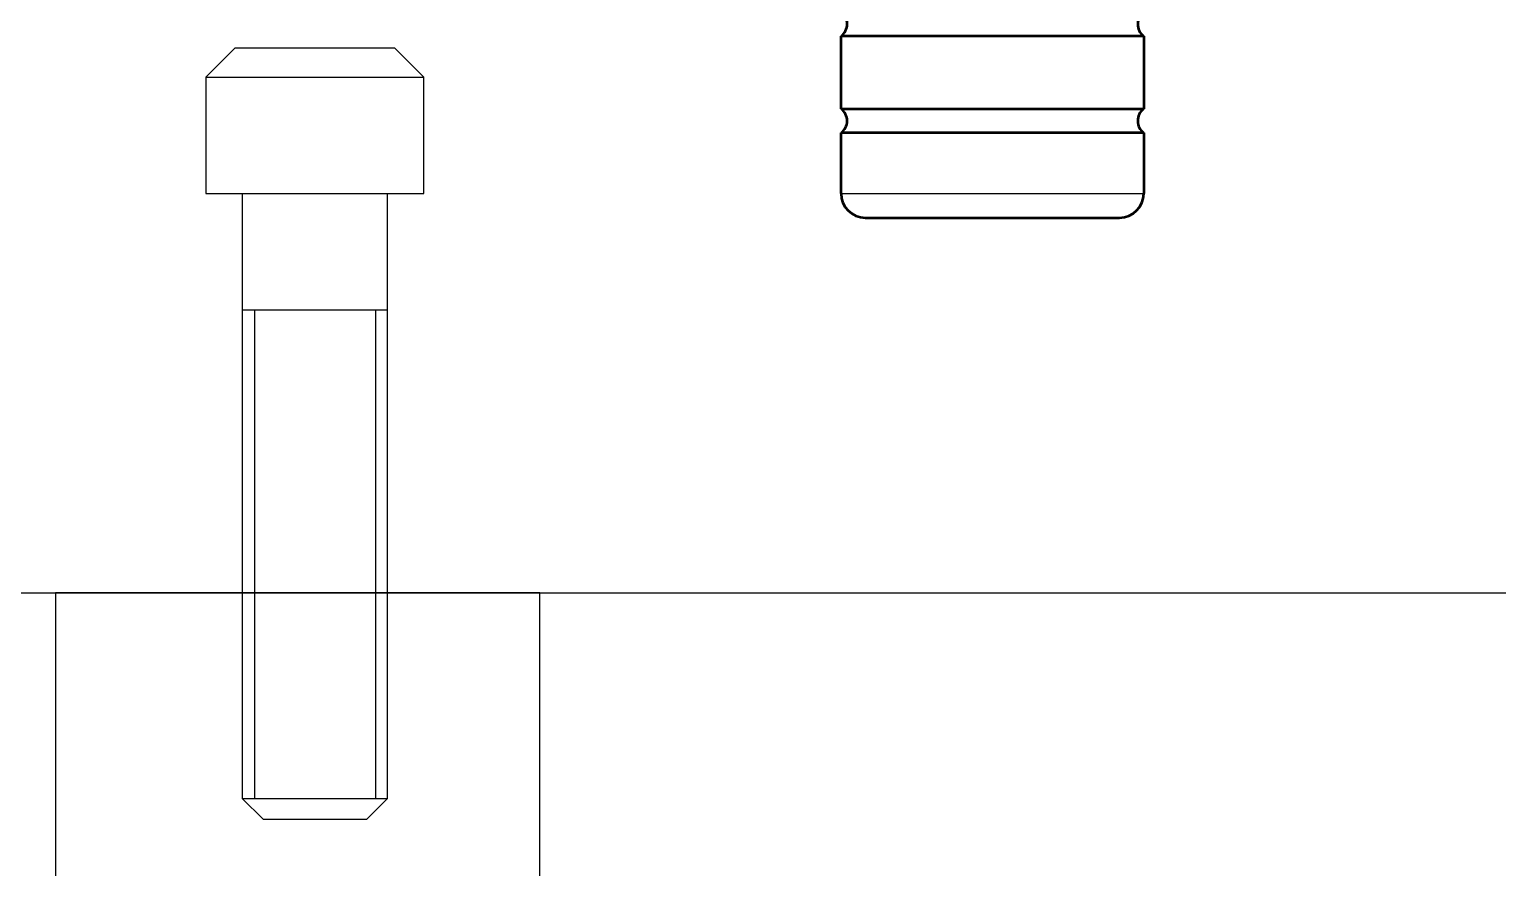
# Model space of a CAD drawing. Header units: millimetres. Extents: x 7017 to 8664, y 4331 to 5546.
# Drawn here: x 7796.6 to 7917.9, y 4479.7 to 4549 of the extents above; entities that cross this region are included whole.
import ezdxf

# ---------------------------------------------------------------- set-up
doc = ezdxf.new("R2010")
doc.units = ezdxf.units.MM
doc.linetypes.add('DASHED2', pattern=[0])
for name, color, linetype in [('B2', 8, 'Continuous'), ('LB', 9, 'Continuous'), ('LP', 8, 'Continuous'), ('msm_DashLine', 8, 'DASHED2')]:
    doc.layers.add(name, color=color, linetype=linetype)
doc.layers.add('msm_OutLine', color=7, linetype='Continuous', lineweight=50)
doc.layers.add('msm_ThinLine', color=7, linetype='Continuous', lineweight=15)

# ---------------------------------------------------------------- blocks, each defined once
blk = doc.blocks.new('A$C214105550')
at = {"layer": 'msm_DashLine'}
for p, q in [((12.00000753632048, 75.99999874459581), (12.00000753632048, 55.99999874459581)), ((20.00000753632048, 55.99999874459581), (20.00000753632048, 75.99999874459581)), ((20.00000753632048, 55.99999874459581), (12.00000753632048, 55.99999874459581)), ((12.00000753632048, 55.99999874459581), (12.60000748003586, 55.499998791498)), ((12.00000753632048, 55.99999874459581), (20.00000753632048, 55.99999874459581)), ((19.40000759260147, 55.499998791498), (20.00000753632048, 55.99999874459581)), ((19.4000075363183, 55.49999874459581), (12.60000753631903, 55.49999874459581)), ((12.60000753631903, 55.49999874459581), (12.60000753631903, 53.99999874459581)), ((12.60000753631903, 55.49999874459581), (19.4000075363183, 55.49999874459581)), ((19.4000075363183, 53.99999874459581), (19.4000075363183, 55.49999874459581)), ((12.60000746479272, 53.99999878589142), (16.00000746944352, 52.03700786796162)), ((19.4000075363183, 53.99999874459581), (12.60000753631903, 53.99999874459581)), ((12.60000753631903, 53.99999874459581), (19.4000075363183, 53.99999874459581)), ((16.00000760319381, 52.03700786796162), (19.4000076078446, 53.99999878589142)), ((28.50000753632048, 32.99999874459581), (3.500007536320481, 32.99999874459581)), ((3.500007536320481, 30.99999874459581), (28.50000753632048, 30.99999874459581)), ((28.50000753632048, 24.99999874459581), (3.500007536320481, 24.99999874459581)), ((3.500007536320481, 22.99999874459581), (28.50000753632048, 22.99999874459581)), ((28.50000753632048, 16.99999874459581), (3.500007536320481, 16.99999874459581)), ((3.500007536320481, 14.99999874459581), (28.50000753632048, 14.99999874459581)), ((28.50000753632048, 8.999998744595814), (3.500007536320481, 8.999998744595814)), ((3.500007536320481, 6.999998744595814), (28.50000753632048, 6.999998744595814)), ((3.500007536320481, 1.999998744595814), (28.50000753632048, 1.999998744595814))]:
    blk.add_line(p, q, dxfattribs=at)
at = {"layer": 'msm_OutLine', "color": 100}
for p, q in [((3.500007536320481, 75.99999874459581), (28.50000753632048, 75.99999874459581)), ((3.500007536320481, 59.99999874459581), (3.500007536320481, 75.99999874459581)), ((28.50000753632048, 75.99999874459581), (28.50000753632048, 59.99999874459581)), ((7.5363204814e-06, 59.99999874459581), (32.00000753632048, 59.99999874459581)), ((7.5363204814e-06, 54.99999874459581), (7.5363204814e-06, 59.99999874459581)), ((32.00000753632048, 59.99999874459581), (32.00000753632048, 54.99999874459581)), ((32.00000753632048, 54.99999874459581), (7.5363204814e-06, 54.99999874459581)), ((3.500007536320481, 32.99999874459581), (3.500007536320481, 54.99999874459581)), ((28.50000753632048, 54.99999874459581), (28.50000753632048, 32.99999874459581)), ((15.36462244835639, 47.79245833674531), (15.36462244835639, 47.98986105601853)), ((15.78050973070276, 48.39999874459591), (15.79444393517406, 48.24672249533933)), ((15.87250323094486, 47.32533408470954), (16.11206963782388, 47.32533408470954)), ((15.8811276215929, 47.70142310213623), (15.99036990313107, 48.09622854067038)), ((16.15327505980895, 48.07802149375266), (16.05265716891881, 47.68513258647044)), ((16.26922520074004, 47.46281496088659), (16.25772601320932, 47.61805399253581)), ((16.48962629506786, 47.82312283683086), (16.48962629506786, 48.01477596232871)), ((16.63528267045331, 48.00710983732006), (16.63528267045331, 47.83270549311101)), ((15.36462244835639, 46.61046792658408), (15.36462244835639, 46.81936983338346)), ((15.51027882374183, 46.79062186455621), (15.51027882374183, 46.63921589541133)), ((16.01241001256494, 46.19074758172655), (15.55627557386106, 46.19074758172655)), ((15.63676988657608, 46.34981967589329), (15.8667536371795, 46.34981967589329)), ((15.8667536371795, 46.34981967589329), (15.8667536371795, 46.71012755184984)), ((15.8667536371795, 46.71012755184984), (16.01241001256494, 46.71012755184984)), ((16.0909877940212, 47.15859586552187), (15.89358507475117, 47.15859586552187)), ((16.01241001256494, 46.71012755184984), (16.01241001256494, 46.19074758172655)), ((16.26922520074004, 46.20991289427411), (16.22897804438253, 46.35748580091467)), ((16.49537588883322, 46.64879855167874), (16.49537588883322, 46.78678880205143)), ((16.63528267045331, 46.83470208342624), (16.63528267045331, 46.6238836453681)), ((15.36462244835639, 45.38350461709615), (15.36462244835639, 45.60582224269228)), ((15.50452922997647, 45.61157183645537), (15.50452922997647, 45.36817236706565)), ((16.16573251296722, 45.91055071224082), (15.83225607458735, 45.91055071224082)), ((15.83992219960783, 45.06919349126747), (16.09865391904168, 45.06919349126747)), ((16.11973576284436, 44.90245527207981), (15.87250323094486, 44.90245527207981)), ((15.87441976219998, 46.07728893142848), (16.18681435677354, 46.07728893142848)), ((16.49537588883322, 45.40841952341862), (16.49537588883322, 45.60390571143353)), ((16.63528267045331, 45.66331818033404), (16.63528267045331, 45.37583849208704)), ((15.3857042921627, 44.62206674946174), (15.3857042921627, 44.78497190614507)), ((15.3857042921627, 44.78497190614507), (16.61420082664699, 44.78497190614507)), ((15.93191569984992, 44.62206674946174), (15.3857042921627, 44.62206674946174)), ((15.3857042921627, 43.90911712259458), (15.84950485588342, 44.21767865464744)), ((15.83992219960783, 44.00494368534373), (15.3857042921627, 43.70596480955828)), ((15.3857042921627, 43.70596480955828), (15.3857042921627, 43.90911712259458)), ((15.93191569984992, 44.39208299885649), (15.93191569984992, 44.62206674946174)), ((16.47812710754079, 44.62206674946174), (16.07182248147001, 44.62206674946174)), ((16.07182248147001, 44.62206674946174), (16.07182248147001, 44.20042987335864)), ((16.47812710754079, 44.14293393570415), (16.47812710754079, 44.62206674946174)), ((16.61420082664699, 44.78497190614507), (16.61420082664699, 44.13143474817844)), ((15.3857042921627, 42.78353831650429), (15.3857042921627, 43.5980640998996)), ((15.53136066754814, 42.78353831650429), (15.3857042921627, 42.78353831650429)), ((15.76709401191692, 43.14959578621892), (15.53136066754814, 43.38916219309885)), ((15.53136066754814, 43.38916219309885), (15.53136066754814, 42.78353831650429)), ((15.60035579272881, 43.527152443462), (15.949164481146, 43.14959578621756)), ((15.70447629739647, 42.7020857381649), (15.71918073054258, 42.54327786020212)), ((15.94724794989088, 42.53369520392698), (15.96641326244207, 42.67551851680037)), ((15.96641326244207, 42.67551851680037), (16.59886857660604, 42.55669357898751)), ((16.45512873247935, 42.43595210991998), (16.1235688253546, 42.50303070384643)), ((16.25005988818884, 43.4140770994145), (16.2653921382298, 43.56931613107372)), ((16.59886857660604, 42.55669357898751), (16.59886857660604, 41.94532010862849)), ((16.61995042041235, 43.32203081688931), (16.61995042041235, 43.04396852292393)), ((15.36462244835639, 42.17147079672304), (15.36462244835639, 42.42061985987948)), ((15.91849998106773, 41.88782417097673), (15.69043276171578, 41.88782417097673)), ((15.69809888673626, 42.04689626514573), (15.87441976219998, 42.04689626514573)), ((15.74792869936573, 41.29621739415779), (16.19831354430426, 41.29621739415779)), ((15.87921109033778, 41.34259745053077), (15.87921109033778, 41.80639801425787)), ((15.87921109033778, 41.80639801425787), (16.03061705948494, 41.80639801425787)), ((16.03061705948494, 41.34259745053077), (15.87921109033778, 41.34259745053077)), ((16.03061705948494, 41.80639801425787), (16.03061705948494, 41.34259745053077)), ((16.45512873247935, 41.94532010862849), (16.45512873247935, 42.43595210991998)), ((16.59886857660604, 41.94532010862849), (16.45512873247935, 41.94532010862849)), ((15.36462244835639, 40.79791926784537), (15.36462244835639, 40.99723851837007)), ((15.36462244835639, 39.91389827935473), (15.36462244835639, 40.1208836548999)), ((15.5198614798428, 40.09182809943923), (15.5198614798428, 39.94352471014963)), ((15.86292057466926, 41.12372958120341), (15.68276663669531, 41.11414692492872)), ((15.68659969920554, 40.6407637049324), (15.86100404341414, 40.6407637049324)), ((15.90125119977165, 40.48552467327318), (15.70576501175674, 40.48552467327318)), ((15.75942788689645, 40.40261374939155), (16.13698454414043, 40.40261374939155)), ((16.15071325555618, 40.24737471790513), (15.75942788689645, 40.24737471790513)), ((16.31330541960415, 40.50468998582437), (16.30180623207343, 40.65417942371687)), ((16.46471138892593, 39.96178087153294), (16.46471138892593, 40.06276987152887)), ((16.61995042041235, 40.98573933084026), (16.61995042041235, 40.75767211149014)), ((16.61995042041235, 40.09213568607402), (16.61995042041235, 39.9368966544157)), ((15.83523122252882, 39.75674271626895), (16.14279418661681, 39.75674271626895)), ((16.12462221557507, 39.60150368478253), (15.8475883246283, 39.60150368478253)), ((3.500007536320481, 32.99999874459581), (28.50000753632048, 32.99999874459581)), ((28.50000753632048, 30.99999874459581), (3.500007536320481, 30.99999874459581)), ((3.500007536320481, 24.99999874459581), (3.500007536320481, 30.99999874459581)), ((28.50000753632048, 30.99999874459581), (28.50000753632048, 24.99999874459581)), ((3.500007536320481, 24.99999874459581), (28.50000753632048, 24.99999874459581)), ((28.50000753632048, 22.99999874459581), (3.500007536320481, 22.99999874459581)), ((3.500007536320481, 16.99999874459581), (3.500007536320481, 22.99999874459581)), ((28.50000753632048, 22.99999874459581), (28.50000753632048, 16.99999874459581)), ((3.500007536320481, 16.99999874459581), (28.50000753632048, 16.99999874459581)), ((28.50000753632048, 14.99999874459581), (3.500007536320481, 14.99999874459581)), ((3.500007536320481, 8.999998744595814), (3.500007536320481, 14.99999874459581)), ((28.50000753632048, 14.99999874459581), (28.50000753632048, 8.999998744595814)), ((3.500007536320481, 8.999998744595814), (28.50000753632048, 8.999998744595814)), ((28.50000753632048, 6.999998744595814), (3.500007536320481, 6.999998744595814)), ((3.500007536320481, 1.999998744595814), (3.500007536320481, 6.999998744595814)), ((28.50000753632048, 6.999998744595814), (28.50000753632048, 1.999998744595814)), ((5.500007536320481, -1.2554041859e-06), (26.50000753632048, -1.2554041859e-06))]:
    blk.add_line(p, q, dxfattribs=at)
for centre, radius, start, end in [((2.750007536320481, 31.99999874459581), 1.25, 306.8698976457554, 53.13010235424457), ((29.25000753632048, 31.99999874459581), 1.25, 126.8698976457554, 233.1301023542447), ((2.750007536320481, 23.99999874459581), 1.25, 306.8698976457554, 53.13010235424457), ((29.25000753632048, 23.99999874459581), 1.25, 126.8698976457554, 233.1301023542447), ((2.750007536320481, 15.99999874459581), 1.25, 306.8698976457554, 53.13010235424457), ((29.25000753632048, 15.99999874459581), 1.25, 126.8698976457554, 233.1301023542447), ((2.750007536320481, 7.999998744595814), 1.25, 306.8698976457554, 53.13010235424457), ((29.25000753632048, 7.999998744595814), 1.25, 126.8698976457554, 233.1301023542447), ((5.500007536320481, 1.999998744595814), 2, 180, 270), ((26.50000753632048, 1.999998744595814), 2, 270, 0)]:
    blk.add_arc(centre, radius, start, end, dxfattribs=at)
for points in [[(16.05265716891881, 47.68513258647044), (16.04324181025368, 47.64880568732451), (16.02884101965901, 47.61329699669614), (16.00957008177647, 47.58009250196528), (15.98649917652438, 47.55063954452271), (15.92408497155702, 47.48822677194175), (15.87729731086438, 47.45548438957303), (15.82290116057629, 47.4329565852413), (15.76667191096567, 47.42303087197206), (15.66122660147812, 47.42303087197206), (15.60498393137823, 47.43296647100169), (15.55058965269563, 47.45550403339257), (15.5038056051344, 47.48825156885687), (15.4292680852559, 47.56280614155003), (15.3965362259878, 47.60957828771643), (15.37400692287702, 47.66396324742755), (15.36407632072223, 47.72019441549992), (15.36407632072223, 47.77679128403543), (15.36412994757484, 47.78068458682674), (15.36423825053134, 47.7845949072439), (15.36440215633047, 47.78852019672058), (15.36462244835639, 47.79245833674531)], [(15.36462244835639, 47.98986105601853), (15.36574721543366, 48.05166845719032), (15.37837381503778, 48.1170585909872), (15.40526455005966, 48.18000684048366), (15.44346341342316, 48.23419735388961), (15.53113484778078, 48.32188404126464), (15.58660888977829, 48.36078896105028), (15.65169401307503, 48.38761360263106), (15.71781041432405, 48.39973070101541), (15.78050973070276, 48.39999874459591)], [(15.36462244835639, 46.81936983338346), (15.37198330902902, 46.89525135581152), (15.39249595946239, 46.97299205008312), (15.42771332951452, 47.04662538073171), (15.47443563655906, 47.11056489942166), (15.57946209358488, 47.21559769987562), (15.64392265160495, 47.26263580212617), (15.71849492707042, 47.29783070459189), (15.7962339136684, 47.31822656664372), (15.87250323094486, 47.32533408470954)], [(15.51027882374183, 47.95728002468695), (15.50801888055139, 47.9432897152592), (15.50634583005012, 47.92930749894731), (15.50525309449949, 47.9153958543161), (15.50472149350753, 47.90161802163129), (15.50472149350753, 47.85563993753658), (15.5077409426849, 47.82218439145208), (15.51420360362317, 47.78840102928007), (15.52407815504921, 47.75528833424733), (15.5371102613135, 47.7234632115651)], [(15.79444393517406, 48.24672249533933), (15.75161258957814, 48.24621987781984), (15.70616882831746, 48.2377100284848), (15.66237047039613, 48.21922225361277), (15.62463964147537, 48.19267296296221), (15.56385251468964, 48.13187826873536), (15.53694902689676, 48.09343557136253), (15.51864687432681, 48.04808899572117), (15.51019842890673, 48.00212187229818), (15.5102730728504, 47.9584307145883), (15.51027434901334, 47.95804737014669), (15.5102762654933, 47.9576638059134), (15.51027882374183, 47.95728002468695)], [(15.5371102613135, 47.7234632115651), (15.54131604682698, 47.70303025695284), (15.5485863940703, 47.68280895311773), (15.55894285811883, 47.66387504336944), (15.57173064293602, 47.64718258107405), (15.60481778464964, 47.61409543936088), (15.6287106836462, 47.59737454181686), (15.65648868418793, 47.58586830075728), (15.68520747463481, 47.58079683350661), (15.73905396791451, 47.58079683350661), (15.76777155285527, 47.5858665808646), (15.79555199487731, 47.59737212153686), (15.81944701640896, 47.61409423183886), (15.84947598387953, 47.64412319931216), (15.85969304302489, 47.65672941182174), (15.86858537935404, 47.67079174603896), (15.87577019875243, 47.68583082489431), (15.8811276215929, 47.70142310213623)], [(15.99036990313107, 48.09622854067084), (15.99825448039337, 48.13300026184652), (16.01157985127429, 48.16931257839906), (16.03035433410332, 48.20330342683292), (16.05341713843882, 48.2333007793809), (16.11350094697264, 48.2933841931108), (16.15715038508279, 48.32393049830034), (16.20789758236424, 48.34494690282099), (16.26035437595783, 48.35420654739619), (16.35872468846355, 48.35420654739619), (16.41119412160333, 48.34493759251109), (16.46193955593117, 48.32391199777567), (16.50558559122146, 48.29336083947874), (16.57512192217473, 48.22380729368433), (16.6056571437075, 48.18017363227136), (16.62667458543001, 48.12943784889012), (16.63593875191509, 48.07697977442876), (16.63593875191509, 48.02369794415063), (16.63587447101963, 48.0195782134706), (16.63574448389772, 48.0154383996537), (16.63554755440055, 48.01128130685265), (16.63528267045331, 48.00710983732006)], [(16.11206963782388, 47.32533408470954), (16.19133924722337, 47.32018035076544), (16.27356365646847, 47.30083302049388), (16.35098728143203, 47.26557684206682), (16.41963326400219, 47.21617798271382), (16.52467146221898, 47.11113340854672), (16.56963572439417, 47.05049328285759), (16.60416544327745, 46.98077508476717), (16.6258323173206, 46.90745459789105), (16.63528267045331, 46.83470208342624)], [(16.48962629506786, 48.01477596232962), (16.48973863561332, 48.01675098788564), (16.48982221243932, 48.01871951237581), (16.48987742934332, 48.02068043670397), (16.48990476577819, 48.02263269814921), (16.48990476577819, 48.05057563125229), (16.48500772522311, 48.07830746710715), (16.47389699574705, 48.1051301738421), (16.45775326254079, 48.12819892064272), (16.42098939197967, 48.16496997798413), (16.39791482415239, 48.18112056747441), (16.37148328443436, 48.19199398881983), (16.34335152842323, 48.19713293606947), (16.29134980439994, 48.19713293606947), (16.26361730874487, 48.19223703039597), (16.23678962423583, 48.18112586726511), (16.21371408203777, 48.16497666822534), (16.18434727611384, 48.13560816641348), (16.17416538999169, 48.12295547346685), (16.1653791416029, 48.10881116038945), (16.15837435600406, 48.09367559277553), (16.15327505980895, 48.07802149375266)], [(16.25772601320932, 47.61805399253581), (16.29325171996243, 47.62092252786533), (16.329874716841, 47.63005495283278), (16.36431055887078, 47.64610645336552), (16.39480606183861, 47.66820067970002), (16.43312857705314, 47.70652884562423), (16.44603162040585, 47.72202102800748), (16.4575943757518, 47.7391297115837), (16.46748978587493, 47.75756725753581), (16.47544049527278, 47.77681125054642), (16.4755109462385, 47.77698220475895), (16.47924064792096, 47.78605565540192), (16.48253865296283, 47.7953054382142), (16.48534329044924, 47.80451261220787), (16.48770564327424, 47.8138023732181), (16.48962629506786, 47.82312283683086)], [(16.63528267045331, 47.83270549311101), (16.6341289718257, 47.77694037921719), (16.62261655832117, 47.71800695352431), (16.59830522218181, 47.66131587894506), (16.56385155049793, 47.61249089520334), (16.48610153219852, 47.53472488151829), (16.43805258235807, 47.50061630884829), (16.38187532722077, 47.47647057765971), (16.32438783361067, 47.46453119127818), (16.26922520074004, 47.46281496088659)], [(15.55627557386106, 46.19074758172655), (15.49864975366654, 46.26142435696329), (15.44814962960663, 46.34139435678799), (15.40847990062684, 46.42800908475056), (15.38051659329722, 46.51933308709295), (15.36462244835639, 46.61046792658408)], [(15.89358507475117, 47.15859586552187), (15.83568190292135, 47.15637416108984), (15.7749523611601, 47.14354056846832), (15.7174024863416, 47.11837816396292), (15.66659255927152, 47.08220760340464), (15.58796463167164, 47.00357525520758), (15.55394708477252, 46.95666722016404), (15.52882196920109, 46.90225263059756), (15.51465464533976, 46.8457837368519), (15.51027882374183, 46.79062186455621)], [(15.51027882374183, 46.63921589541133), (15.51831216404025, 46.5766754733645), (15.5353358378452, 46.51343246963188), (15.56186138761768, 46.45292759710674), (15.59668706349112, 46.3977592895435), (15.63676988657608, 46.34981967589283)], [(16.49537588883322, 46.78678880205143), (16.48940236444469, 46.84215184570667), (16.47394938831349, 46.89864610331779), (16.44851470129652, 46.95132429305568), (16.4139176284516, 46.99852461595765), (16.33276255076998, 47.07968381501269), (16.27913758974319, 47.11761821853906), (16.21655736483444, 47.14437979032118), (16.15228614552689, 47.15715017293405), (16.0909877940212, 47.15859586552187)], [(16.22897804438253, 46.35748580091467), (16.2683198408813, 46.36296499216724), (16.308029756834, 46.37493021307546), (16.34500415104776, 46.39354465719953), (16.37808457330175, 46.41813613658996), (16.43595486116465, 46.47601314337453), (16.4632796862752, 46.51420327769483), (16.48303462341937, 46.55861575547806), (16.49320111746056, 46.60453573736413), (16.49537588883322, 46.64879855167919)], [(16.63528267045331, 46.6238836453681), (16.63263675185954, 46.56068182955732), (16.61844179645777, 46.49449364842667), (16.59076523309704, 46.4316156634718), (16.55143681483241, 46.37647480735723), (16.47060689511636, 46.29563213061829), (16.42650477801362, 46.26241147394558), (16.37612883606562, 46.2362751319979), (16.32272097283203, 46.21879518084597), (16.26922520074004, 46.20991289427411)], [(15.36462244835639, 45.60582224269228), (15.37629452733017, 45.67488404592041), (15.39890568886767, 45.74393883093126), (15.43252433588714, 45.80825646206085), (15.47574411372261, 45.86562394444081), (15.57664132024001, 45.96652726133107), (15.64216529560508, 46.01426533279164), (15.71794269668317, 46.04997550689859), (15.79700976284585, 46.07035452961236), (15.87441976219998, 46.07728893142848)], [(15.87250323094486, 44.90245527207981), (15.79567524310551, 44.9083734378205), (15.7163629028837, 44.92788831168127), (15.64190751461865, 44.96238330419101), (15.57569224280815, 45.01026340847147), (15.47343741191435, 45.11251823936527), (15.42932423692037, 45.17195613612421), (15.39538991966765, 45.24027106986841), (15.37403380839532, 45.31214513608575), (15.36462244835639, 45.38350461709615)], [(15.83225607458735, 45.91055071224037), (15.78340665712676, 45.89467085593196), (15.73619088902706, 45.87287181246802), (15.69261802929395, 45.84565629453527), (15.65255436405641, 45.81367199056604), (15.59060995928667, 45.75172752123763), (15.56454923162164, 45.72062510446813), (15.54105643232833, 45.68637038225279), (15.52095214042129, 45.64977697158747), (15.50452922997647, 45.61157183645491)], [(15.50452922997647, 45.36817236706565), (15.52094354507062, 45.3306448239), (15.54091099955622, 45.29471367129963), (15.56413509103004, 45.26107455476631), (15.58983030197123, 45.23049239546071), (15.65260601190676, 45.16771659231563), (15.69371104455786, 45.13488774210236), (15.73977418478535, 45.10676302324237), (15.78907175314816, 45.08479217910326), (15.83992219960783, 45.06919349126792)], [(16.09865391904168, 45.06919349126747), (16.15961485208391, 45.07177243401111), (16.22344513656935, 45.08548728216329), (16.28417582274051, 45.1122490351695), (16.3372574054556, 45.15013198483166), (16.40232319780262, 45.21519777717731), (16.42347826971309, 45.24059479045945), (16.44243480541991, 45.26864186736702), (16.4586067277487, 45.2987695804859), (16.47161004544978, 45.33021100285805), (16.47168361899094, 45.33038918771535), (16.47797699814328, 45.345655529959), (16.4835248110503, 45.36122806612775), (16.48825113701605, 45.37684922869857), (16.49220077732025, 45.39261116509988), (16.49537588883322, 45.40841952341862)], [(16.63528267045331, 45.37583849208704), (16.62276606398882, 45.30683509441951), (16.59951181290307, 45.23808931319945), (16.56550812179194, 45.17399931127466), (16.52229109662221, 45.11697285989021), (16.42079101015042, 45.01546740817548), (16.35457543275334, 44.96712088367894), (16.27806377837624, 44.93080470510995), (16.19812460669345, 44.90986303467389), (16.11973576284436, 44.90245527207981)], [(16.49537588883322, 45.60390571143353), (16.47987080691018, 45.64476825261954), (16.45994828008406, 45.6840297789613), (16.43574937423182, 45.72108906693347), (16.4086846524151, 45.7538673607628), (16.34557708472857, 45.81697577524301), (16.30612905486123, 45.84838112081025), (16.26187601300262, 45.87515712495542), (16.21452155900624, 45.89596996089858), (16.16573251296722, 45.91055071224082)], [(16.18681435677354, 46.07728893142848), (16.25461916803033, 46.06518380606303), (16.32222542180534, 46.04248273108169), (16.38507385429693, 46.0092006639502), (16.44133750062247, 45.96670279479531), (16.52835818417589, 45.87967587093544), (16.56552084172654, 45.83229442823949), (16.59655750595266, 45.77890222149063), (16.61993996960155, 45.72178637619754), (16.63528267045331, 45.66331818033404)], [(15.94533141863576, 44.15060006072554), (15.93370696411876, 44.12210527117486), (15.91919184947619, 44.09478137548604), (15.90218940448904, 44.06965681047814), (15.88276713222513, 44.04606551048846), (15.85802796158168, 44.02132600448476), (15.85366627175245, 44.01713233344981), (15.84919281058683, 44.0129996706396), (15.84461032412582, 44.00893467587002), (15.83992219960783, 44.00494368534328)], [(15.84950485588342, 44.21767865464744), (15.85253228330839, 44.22023456790066), (15.85548870569619, 44.22284110154988), (15.85837167604768, 44.22549378064969), (15.86117921844925, 44.22818788223549), (15.88822178712144, 44.25523114575708), (15.90962742265401, 44.28563497082496), (15.92401871337643, 44.32165327899202), (15.93145943733543, 44.35754489728743), (15.93191569984992, 44.39208299885649)], [(16.61403351507397, 44.12559557470331), (16.61222019308116, 44.07710139060782), (16.60151330529698, 44.02621919427656), (16.58013043410392, 43.97751455882235), (16.55016953342056, 43.93541796885711), (16.48064700426039, 43.86588041917094), (16.43590884028163, 43.8345652884118), (16.38389334187741, 43.81301378757826), (16.33011089282081, 43.80351310639344), (16.22927750238159, 43.80351310639344), (16.17550705165559, 43.81300494939705), (16.12348987978476, 43.83454772637697), (16.07874848585925, 43.86585824999383), (16.00744917081829, 43.9371561889966), (15.97613872891816, 43.98189422954783), (15.95459307624697, 44.03390921186747), (15.94462966695937, 44.09033451917321), (15.94512083003428, 44.14307649032435), (15.94516728369126, 44.14557751777284), (15.94523739551732, 44.14808557351034), (15.94533141863576, 44.15060006072554)], [(16.07182248147001, 44.20042987335864), (16.07119588571368, 44.1953501745752), (16.0707318440036, 44.19028487189144), (16.07042772899149, 44.18524739154782), (16.07027885092612, 44.18025093101096), (16.07027885092612, 44.1443870938042), (16.07610249056233, 44.11140611764995), (16.08931685114294, 44.07950424949149), (16.10851996858037, 44.0520657098964), (16.15224874603518, 44.00833693244113), (16.17968960906728, 43.98913329391371), (16.21159263871232, 43.97592029211319), (16.24457186491782, 43.9700982070699), (16.30641293178633, 43.9700982070699), (16.3393971031328, 43.97592375488512), (16.37129993370036, 43.98914038992689), (16.39873985459053, 44.00834628945495), (16.43796956755614, 44.0475825340568), (16.45365736349049, 44.06846953920467), (16.46588411970515, 44.09216392260714), (16.47408680287845, 44.11764375863686), (16.47812710754079, 44.14293393570415)], [(16.61420082664699, 44.13143474817844), (16.61417762544443, 44.13026993552967), (16.61414932102343, 44.1291035528875), (16.61411588545161, 44.1279356587761), (16.61407729197163, 44.12676631263912), (16.61403351507397, 44.12559557470331)], [(15.36462244835639, 42.42061985987948), (15.36722057005682, 42.43407876876427), (15.37050142377484, 42.44750646529201), (15.37446845518934, 42.46081640592774), (15.38837465589677, 42.50014478145931), (15.40806186134068, 42.53710320998971), (15.42356635946271, 42.56018494000773), (15.44101228926229, 42.58125017729299), (15.45961110578719, 42.59993069199209), (15.45974667101837, 42.60006666460413), (15.45988229700015, 42.60020251030164), (15.49685858522935, 42.63718758362802), (15.54305217992078, 42.66957033404333), (15.59674205076226, 42.69189736042608), (15.65229967580308, 42.70191368485439), (15.70447629739647, 42.7020857381649)], [(15.3857042921627, 43.5980640998996), (15.42980009004896, 43.59654401609487), (15.47559107394773, 43.58891690396695), (15.52042492785768, 43.57427839401316), (15.56274402297277, 43.55308777662594), (15.60035579272881, 43.527152443462)], [(15.71918073054258, 42.54327786020212), (15.6835037992314, 42.54151579443669), (15.64625812506711, 42.53327502850379), (15.61070501989525, 42.51738500524152), (15.57992614819159, 42.49535710483588), (15.52850409108214, 42.44392605443227), (15.50516485843036, 42.41057568695214), (15.48910176245045, 42.37179820537449), (15.48202183902322, 42.33170600679068), (15.48202183902322, 42.25652745819389), (15.48910176245045, 42.21643525961008), (15.50516485843036, 42.17765777803243), (15.52850409108214, 42.1443074105523), (15.57701191598971, 42.09579110202367), (15.60356836012943, 42.07605325822396), (15.63374327804559, 42.06096081386295), (15.66618691549229, 42.05120606244054), (15.69809888673626, 42.04689626514573)], [(16.08523820025584, 42.83720119164536), (16.04615739528526, 42.86551770316601), (16.008488578791, 42.89520929630135), (15.97235855707549, 42.92611765449965), (15.93787872993562, 42.95804704621059), (15.87594620734308, 43.01993941504224), (15.84741992033014, 43.05045256871881), (15.81968079154467, 43.08228209147001), (15.79286570175464, 43.11535903831509), (15.76709401191692, 43.14959578621892)], [(15.87441976219998, 42.04689626514573), (15.90380062985059, 42.05336725450843), (15.93277318710534, 42.06414501731842), (15.95988853426024, 42.07922069840606), (15.98383413919146, 42.09767562779325), (16.03213640233662, 42.14597789093614), (16.05679352345032, 42.18120992959484), (16.0745772645314, 42.22278694250645), (16.08123838248139, 42.26452055629488), (16.08123838248139, 42.3439247748961), (16.07376060077149, 42.38627334714784), (16.05679294347283, 42.4272363066143), (16.03213527825574, 42.46246859443954), (15.99427965928771, 42.50032350908759), (15.9836290711828, 42.50969012434871), (15.97215868167405, 42.51847134837453), (15.95998663845603, 42.5265061238083), (15.94724794989088, 42.53369520392698)], [(16.1235688253546, 42.50303070384643), (16.15697342645217, 42.46306507544477), (16.18497774682328, 42.41568047587498), (16.2037994199236, 42.36309093811087), (16.21223519248815, 42.30939925861549), (16.21223519248815, 42.20128333295679), (16.2014220955316, 42.14004867616995), (16.17688696902769, 42.08081837420332), (16.14123268782714, 42.02987450917908), (16.07212154857916, 41.96076648068538), (16.03849656819148, 41.93468874249265), (16.00056257792312, 41.91326398583396), (15.95985279331944, 41.89755392701136), (15.91849998106409, 41.88782417097673)], [(15.949164481146, 43.14959578621756), (15.95945399233096, 43.13703920511671), (15.96999670812147, 43.12481626136878), (15.98076801885327, 43.11294155828637), (15.99174146068981, 43.10142673817745), (16.03083647873063, 43.06233833040142), (16.06109252122042, 43.03550056459972), (16.09353632949205, 43.01018870679536), (16.12788704104969, 42.98680258845707), (16.1638159817121, 42.96560878573382)], [(16.61995042041235, 43.04396852292393), (16.60967344802702, 43.0088801328784), (16.59487021194218, 42.97479923295577), (16.57569920383685, 42.94294297835768), (16.55317684920374, 42.9145597263805), (16.49028309889036, 42.85165225662513), (16.44199382608349, 42.81785122157316), (16.38499580049393, 42.79441774188672), (16.32779668953663, 42.78433309684942), (16.23557864316172, 42.78433309684942), (16.19604137410715, 42.78927470083363), (16.15668509589159, 42.80005921341854), (16.11924604992237, 42.81644805239966), (16.08523820025584, 42.83720119164582)], [(16.1638159817121, 42.96560878573382), (16.18372631378224, 42.95568478510449), (16.20489237313814, 42.9480503850973), (16.22681027530416, 42.94303083953901), (16.2486050234802, 42.94071173691054), (16.30530760480542, 42.94071173691054), (16.34341575813232, 42.94744252241935), (16.3802740170795, 42.96271245332264), (16.4119759854002, 42.98490167976888), (16.46248732506865, 43.03542169384946), (16.48466845271832, 43.06711720400199), (16.49993439119135, 43.10397045068703), (16.50666292257665, 43.14207303808689), (16.50666292257665, 43.21352056993646), (16.49993439119135, 43.25162315733633), (16.48466845271832, 43.28847640402137), (16.46248732506865, 43.3201719141739), (16.42680607283546, 43.35585929401714), (16.41527719187434, 43.36576728338559), (16.40272299474964, 43.37489408629835), (16.38934203570898, 43.38300558668334), (16.37533972940219, 43.38998482220813)], [(16.37533972940219, 43.38998482220813), (16.35543150341618, 43.39990777311095), (16.33426724640231, 43.40754189154541), (16.31235011282115, 43.4125620117311), (16.29055410904402, 43.41488187111327), (16.26572122064317, 43.41488187111327), (16.26183679313181, 43.414803451833), (16.25792872224702, 43.41464435136368), (16.25400152932707, 43.41440269923896), (16.25005988818884, 43.4140770994145)], [(16.2653921382298, 43.56931613107372), (16.32275724489955, 43.56839799261297), (16.38350279973747, 43.55678572376337), (16.44134607751766, 43.53205705862183), (16.4923727013047, 43.49640128650617), (16.55452894576229, 43.43423195402875), (16.57494768895049, 43.40945348050082), (16.59306919244409, 43.38198034710376), (16.60813295226762, 43.35260952936869), (16.61995042041235, 43.32203081688931)], [(15.69043276171578, 41.88782417097673), (15.64017702329875, 41.89443530594463), (15.58932175551308, 41.90941359555882), (15.54189456231325, 41.9331036335434), (15.49957045570773, 41.96442659702325), (15.43775865000498, 42.02625145853517), (15.41266998382343, 42.05806874239943), (15.39157179203175, 42.09386026893844), (15.37545583229075, 42.13216543236558), (15.36462244835639, 42.17147079672304)], [(15.36462244835639, 40.99723851837007), (15.37672192218815, 41.03745196802993), (15.39393135117643, 41.07645908255017), (15.4159337869678, 41.11262621809692), (15.44194830874767, 41.14543792586164), (15.51205979325823, 41.21554941037039), (15.56421060999128, 41.25281805727218), (15.62450450183314, 41.27955753391279), (15.6875663034225, 41.29341932409397), (15.74792869936573, 41.29621739415779)], [(16.19831354430426, 41.29621739415779), (16.26494662902405, 41.29599796832099), (16.33590507321424, 41.283250700184), (16.40377731507397, 41.25476188417451), (16.46344993033563, 41.21334296618033), (16.53931500040926, 41.13746587018159), (16.56599783138154, 41.10415613598479), (16.58893081435235, 41.06688281140487), (16.60699054818906, 41.02695434252064), (16.61995042041235, 40.98573933084026)], [(15.70576501175674, 40.48552467327318), (15.65386478348228, 40.4899805962441), (15.60046981033884, 40.50354051217073), (15.55038025887916, 40.52705166159785), (15.50586528272106, 40.55936578910723), (15.43867180492089, 40.62657345005073), (15.41030795396, 40.6640865240679), (15.3878375786262, 40.70688241543121), (15.37261984058932, 40.75230577708544), (15.36462244835639, 40.79791926784537)], [(15.36462244835639, 40.1208836548999), (15.37714353498814, 40.15729442412248), (15.39391054096632, 40.1924026701281), (15.41457118004837, 40.22495417835216), (15.43855591938336, 40.25467487937158), (15.50869106246682, 40.32481002245504), (15.56450910778221, 40.363874771273), (15.62968604778143, 40.39081396736992), (15.6965085930533, 40.40261374939155), (15.75942788689645, 40.40261374939155)], [(15.68276663669531, 41.11414692492872), (15.65286870729688, 41.10965253962877), (15.62279921220397, 41.10029939622927), (15.59453854285675, 41.08583232288174), (15.56977723736054, 41.06730643028095), (15.5237766184764, 41.02129732569028), (15.50140960027056, 40.9893360612532), (15.48601557172151, 40.95217366100769), (15.47923054434068, 40.91375128010668), (15.47923054434068, 40.84169942354492), (15.48601724019682, 40.80327262228411), (15.50141481838, 40.76610650161865), (15.52378673043859, 40.73414299653723), (15.57031849206032, 40.68761123491686), (15.5958236517472, 40.66866773858692), (15.62480559611504, 40.65419700925122), (15.6559653569384, 40.64486267654638), (15.68659969920554, 40.6407637049324)], [(15.75942788689645, 40.24737471790513), (15.71990836401528, 40.24737471790513), (15.67775812246327, 40.23993075852422), (15.63754486933976, 40.22316119554307), (15.60192477270175, 40.19850258895258), (15.56093377393336, 40.15751159018419), (15.54862535072971, 40.14290750408372), (15.53747410297365, 40.12686263284968), (15.52783552006804, 40.10972970483726), (15.5198614798428, 40.09182809943923)], [(15.86100404341414, 40.6407637049324), (15.88992319437602, 40.64623453734976), (15.9186739788347, 40.65615408049871), (15.94561916094972, 40.6706084225375), (15.96933165841619, 40.68864524191895), (16.01540694278447, 40.73472052628767), (16.03842283777703, 40.76760742550005), (16.05426071930924, 40.80584342131033), (16.06124057593843, 40.84537269813882), (16.06124057593843, 40.91949138563314), (16.05426058709054, 40.95902101286993), (16.03842242417522, 40.99725730367209), (16.01540614116675, 41.03014438057289), (15.96959394611986, 41.07595592442976), (15.94624624939024, 41.09377727314723), (15.91983343958418, 41.10804353872663), (15.89144542633949, 41.11809849512429), (15.86292057466926, 41.12372958120341)], [(16.01815960632666, 41.14672795626393), (16.03407519817847, 41.13733532821607), (16.04929087236815, 41.12697293521205), (16.06366122851978, 41.11575790810912), (16.07706264769149, 41.10386814896265), (16.12763591261682, 41.05329691111547), (16.16118256499976, 41.00536430009242), (16.18426727741462, 40.94963510470097), (16.1944411014083, 40.89202018067044), (16.1944411014083, 40.78398961109269), (16.18426727741462, 40.72637468706216), (16.1611778612496, 40.67064812138824), (16.12763591261682, 40.62271288064767), (16.06029580919494, 40.55537547635095), (16.02547924632381, 40.5289376348851), (15.98605605072953, 40.50795137609521), (15.94367493752725, 40.49338226871851), (15.90125119977165, 40.48552467327318)], [(16.41871463863208, 41.03940220598133), (16.36351519194795, 41.0822057998962), (16.2994318261226, 41.11747918198489), (16.23061372520169, 41.14045853135667), (16.15817228598462, 41.15166991566639), (16.07646163975005, 41.15166991566639), (16.06202929516439, 41.15119473788991), (16.04746999797135, 41.15022193950199), (16.03283092375932, 41.14873558097088), (16.01815960632666, 41.14672795626393)], [(16.13698454414043, 40.40261374939155), (16.14536543468057, 40.40335931075515), (16.15371577044789, 40.40391239339851), (16.16202401190094, 40.40427625064376), (16.17027898225206, 40.4044554011848), (16.24903654883747, 40.4044554011848), (16.32429403797505, 40.39116058637001), (16.39747394135702, 40.36051368485869), (16.45967433665646, 40.31718824397058), (16.53780812097102, 40.23904312071591), (16.56411733714049, 40.2066998997575), (16.58716488693608, 40.17068563101111), (16.60582941205212, 40.13213212985784), (16.61995042041235, 40.09213568607402)], [(16.46471138892593, 40.06276987152887), (16.45518439074294, 40.08432704387269), (16.44363875305135, 40.10496306551568), (16.43024881423844, 40.12428651028176), (16.41545180292087, 40.14186239724449), (16.36641702794805, 40.19089717221732), (16.3245748756126, 40.22018062983443), (16.27652028213561, 40.24002972498465), (16.21970916969076, 40.25028504687407), (16.16745599374917, 40.24909615918523), (16.16189172697705, 40.24885200298422), (16.15629924710447, 40.24848086498287), (16.15068631224858, 40.24798056138752)], [(16.30180623207343, 40.65417942371687), (16.33239956898251, 40.65566566145708), (16.36434942442065, 40.66271057447921), (16.39555314174504, 40.67650718040022), (16.42126017931878, 40.69521501916415), (16.46534875393991, 40.73930359378528), (16.48535088834251, 40.7678813769362), (16.49911734920897, 40.80111061882644), (16.50518505410582, 40.83546682720998), (16.50518505410582, 40.89988585872152), (16.49911884616813, 40.93423810105332), (16.48535557011928, 40.96746400484744), (16.46152191123474, 41.00152110837917), (16.43364601362191, 41.02744197799666), (16.42885907219534, 41.03158267721756), (16.42387701531334, 41.03557589627144), (16.41871463863208, 41.03940220598133)], [(16.61995042041235, 40.75767211149014), (16.61311969107919, 40.72109092180199), (16.60064176212109, 40.68470148409415), (16.58241099868974, 40.65075432954427), (16.55960360756944, 40.62059343875444), (16.50146913649223, 40.56244455227716), (16.46003508255671, 40.53344184287789), (16.41131400824816, 40.51359098713965), (16.36162140363376, 40.50460539362712), (16.314532117216, 40.50468392085668), (16.31412344963974, 40.50468526673194), (16.31371454946202, 40.50468728787928), (16.31330541960415, 40.50468998582437)], [(15.8475883246283, 39.60150368478253), (15.8399776426013, 39.60089496947467), (15.83239480363045, 39.60044310111198), (15.82484826332075, 39.60014549707557), (15.81734619714553, 39.59999874459618), (15.73863873078881, 39.59999874459618), (15.66264458843216, 39.61342405598998), (15.5887745049331, 39.6443177019537), (15.52594037360177, 39.68812075019559), (15.44725176846623, 39.76682182597551), (15.42086570997344, 39.79921235466509), (15.39771418179589, 39.83526284957225), (15.37891114870581, 39.87384946617567), (15.36462244835639, 39.91389827935473)], [(15.5198614798428, 39.94352471014963), (15.52951374981785, 39.92186339126692), (15.54117593661067, 39.90113080184619), (15.55467184921145, 39.88171543932458), (15.56956733812694, 39.86404482612534), (15.61918719544701, 39.81441894819773), (15.66164330628089, 39.78470294064209), (15.71038644600776, 39.76456352101786), (15.76745310426122, 39.75426112808782), (15.81995402278699, 39.75533664388331), (15.82503043491306, 39.75553714504713), (15.83013128069433, 39.7558415812), (15.83525085477959, 39.75625169300065)], [(16.61995042041235, 39.9368966544157), (16.60648489884989, 39.89157419632329), (16.58721921681354, 39.84758395404697), (16.56236638662085, 39.80643425871313), (16.53322722819939, 39.7698089219316), (16.45153711275634, 39.68810770870323), (16.38863408168982, 39.64407872578568), (16.31588726156042, 39.6139009521039), (16.23987220511481, 39.60041565621532), (16.16022206889465, 39.60041565621532), (16.15140974554015, 39.60061863092824), (16.14253778926286, 39.60103126482591), (16.13361971755148, 39.60165891311954), (16.12466946504355, 39.60250530299572)], [(16.14279418661681, 39.75674271626895), (16.14826526066827, 39.75626882939741), (16.15371633262475, 39.7559172249762), (16.15914026454266, 39.75568584739176), (16.16453014600484, 39.75557187983213), (16.21707240369142, 39.75557187983213), (16.26739901044493, 39.76444146003223), (16.31635927346724, 39.78487472965116), (16.35810392950953, 39.81386850754188), (16.3916033506066, 39.84728426295169), (16.39168048264037, 39.84736126917915), (16.39175756943223, 39.84743829706713), (16.41033025302022, 39.86601289938335), (16.42758168516957, 39.88712004291574), (16.44275735004339, 39.91059331336055), (16.45518579333293, 39.93569617612411), (16.46471138892593, 39.96178087153294)]]:
    blk.add_spline(points, degree=3, dxfattribs=at)
at = {"layer": 'msm_ThinLine', "color": 100}
blk.add_line((28.50000753632048, 1.999998744595814), (3.500007536320481, 1.999998744595814), dxfattribs=at)

msp = doc.modelspace()

# ---------------------------------------------------------------- linework, layer by layer
at = {"layer": 'B2'}
for p, q in [((7811.173856698282, 4545.036132670607), (7829.173856698282, 4545.036132670607)), ((7814.173856698282, 4535.436132670607), (7826.173856698282, 4535.436132670607)), ((7814.173856698282, 4525.836132670606), (7826.173856698282, 4525.836132670606)), ((7815.173856698282, 4525.836132670606), (7815.173856698282, 4485.436132670607)), ((7825.173856698282, 4525.836132670606), (7825.173856698282, 4485.436132670607)), ((7814.173856698282, 4485.436132670607), (7826.173856698282, 4485.436132670607))]:
    msp.add_line(p, q, dxfattribs=at)
for points in [[(7813.573856698284, 4547.436132670607), (7811.173856698282, 4545.036132670607), (7811.173856698282, 4535.436132670607), (7814.173856698282, 4535.436132670607), (7814.173856698282, 4485.436132670607), (7815.888142412568, 4483.72184695632), (7824.459570983996, 4483.72184695632), (7826.173856698282, 4485.436132670607), (7826.173856698282, 4535.436132670607), (7829.173856698282, 4535.436132670607), (7829.173856698282, 4545.036132670607), (7826.773856698284, 4547.436132670607)], [(7798.760156231423, 4502.436132670607), (7798.760156231423, 4354.436132670607), (7838.760156231423, 4354.436132670607), (7838.760156231423, 4502.436132670607)]]:
    msp.add_lwpolyline(points, close=True, dxfattribs=at)
at = {"layer": 'LP'}
msp.add_lwpolyline([(7138.760156231423, 4550.436132670607), (7138.760156231423, 4502.436132670607), (8188.760156231423, 4502.436132670607), (8188.760156231423, 4550.436132670607)], close=True, dxfattribs=at)

# ---------------------------------------------------------------- block references
at = {"layer": 'LB'}
msp.add_blockref('A$C214105550', (7860.133308962369, 4533.436133926011), dxfattribs=at)

doc.saveas('drawing.dxf')
